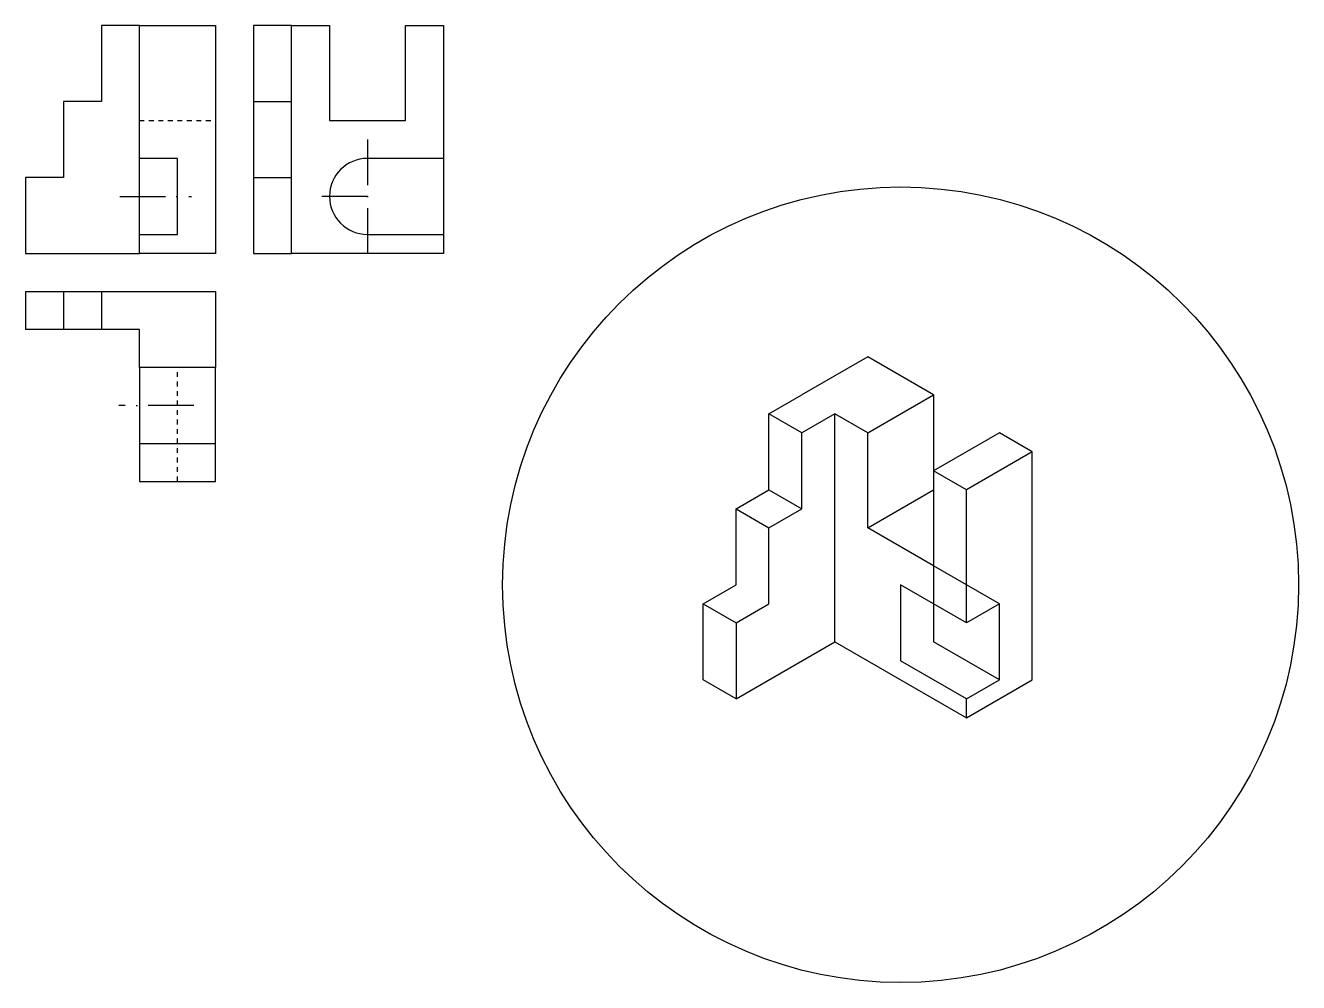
# Model space of a CAD drawing. Header units: millimetres. Extents: x 8699 to 9034, y 14795 to 15047.
import ezdxf

# ---------------------------------------------------------------- set-up
doc = ezdxf.new("R2010")
doc.units = ezdxf.units.MM
doc.linetypes.add('ACAD_ISO10W100', pattern=[18, 12, -3, 0, -3])
doc.linetypes.add('JIS_02_1.2', pattern=[2.5, 1.25, -1.25])

msp = doc.modelspace()

# ---------------------------------------------------------------- linework, layer by layer
for p, q in [((8718.85, 15047.29), (8718.85, 15027.29)), ((8728.85, 15047.29), (8718.85, 15047.29)), ((8728.85, 14987.29), (8728.85, 15047.29)), ((8728.85, 15047.29), (8748.85, 15047.29)), ((8748.85, 15047.29), (8748.85, 14987.29)), ((8758.85, 15047.29), (8758.85, 15027.29)), ((8768.85, 15047.29), (8758.85, 15047.29)), ((8768.85, 14987.29), (8768.85, 15047.29)), ((8768.85, 15047.29), (8778.85, 15047.29)), ((8778.85, 15047.29), (8778.85, 15022.29)), ((8798.85, 15022.29), (8798.85, 15047.29)), ((8798.85, 15047.29), (8808.85, 15047.29)), ((8808.85, 15047.29), (8808.85, 15012.29)), ((8718.85, 15027.29), (8708.85, 15027.29)), ((8708.85, 15027.29), (8708.85, 15007.29)), ((8758.85, 15027.29), (8758.85, 15007.29)), ((8758.85, 15027.29), (8768.85, 15027.29)), ((8728.85, 15012.29), (8728.85, 15022.29)), ((8778.85, 15022.29), (8798.85, 15022.29)), ((8738.85, 15012.29), (8728.85, 15012.29)), ((8738.85, 14992.29), (8738.85, 15012.29)), ((8808.85, 15012.29), (8788.85, 15012.29)), ((8808.85, 15012.29), (8808.85, 14992.29)), ((8708.85, 15007.29), (8698.85, 15007.29)), ((8698.85, 15007.29), (8698.85, 14987.29)), ((8758.85, 15007.29), (8758.85, 14987.29)), ((8758.85, 15007.29), (8768.85, 15007.29)), ((8728.85, 14987.29), (8728.85, 14992.29)), ((8728.85, 14992.29), (8738.85, 14992.29)), ((8788.85, 14992.29), (8808.85, 14992.29)), ((8808.85, 14992.29), (8808.85, 14987.29)), ((8698.85, 14987.29), (8728.85, 14987.29)), ((8748.85, 14987.29), (8728.85, 14987.29)), ((8758.85, 14987.29), (8768.85, 14987.29)), ((8808.85, 14987.29), (8768.85, 14987.29)), ((8698.85, 14977.29), (8698.85, 14967.29)), ((8698.85, 14977.29), (8708.85, 14977.29)), ((8708.85, 14977.29), (8718.85, 14977.29)), ((8708.85, 14977.29), (8708.85, 14967.29)), ((8718.85, 14977.29), (8718.85, 14967.29)), ((8718.85, 14977.29), (8748.85, 14977.29)), ((8748.85, 14977.29), (8748.85, 14957.29)), ((8718.85, 14967.29), (8698.85, 14967.29)), ((8728.85, 14967.29), (8718.85, 14967.29)), ((8728.85, 14957.29), (8728.85, 14967.29)), ((8920.45, 14960.07), (8903.13, 14950.07)), ((8937.77, 14950.07), (8920.45, 14960.07)), ((8748.85, 14957.29), (8728.85, 14957.29)), ((8728.85, 14957.29), (8728.85, 14937.29)), ((8748.85, 14937.29), (8748.85, 14957.29)), ((8894.47, 14945.07), (8903.13, 14950.07)), ((8920.45, 14940.07), (8937.77, 14950.07)), ((8937.77, 14950.07), (8937.77, 14925.07)), ((8894.47, 14925.07), (8894.47, 14945.07)), ((8903.13, 14940.07), (8894.47, 14945.07)), ((8911.79, 14945.07), (8903.13, 14940.07)), ((8911.79, 14885.07), (8911.79, 14945.07)), ((8920.45, 14940.07), (8911.79, 14945.07)), ((8903.13, 14920.07), (8903.13, 14940.07)), ((8920.45, 14915.07), (8920.45, 14940.07)), ((8955.09, 14940.07), (8937.77, 14930.07)), ((8963.75, 14935.07), (8955.09, 14940.07)), ((8963.75, 14935.07), (8955.09, 14940.07)), ((8728.85, 14937.29), (8748.85, 14937.29)), ((8728.85, 14937.29), (8728.85, 14927.29)), ((8748.85, 14927.29), (8748.85, 14937.29)), ((8963.75, 14935.07), (8946.43, 14925.07)), ((8963.75, 14875.07), (8963.75, 14935.07)), ((8946.43, 14925.07), (8937.77, 14930.07)), ((8937.77, 14930.07), (8937.77, 14905.07)), ((8728.85, 14927.29), (8738.85, 14927.29)), ((8738.85, 14927.29), (8748.85, 14927.29)), ((8885.81, 14920.07), (8894.47, 14925.07)), ((8894.47, 14925.07), (8903.13, 14920.07)), ((8920.45, 14915.07), (8937.77, 14925.07)), ((8946.43, 14890.07), (8946.43, 14925.07)), ((8885.81, 14900.07), (8885.81, 14920.07)), ((8885.81, 14920.07), (8894.47, 14915.07)), ((8894.47, 14915.07), (8903.13, 14920.07)), ((8894.47, 14895.07), (8894.47, 14915.07)), ((8937.77, 14905.07), (8920.45, 14915.07)), ((8955.09, 14895.07), (8937.77, 14905.07)), ((8937.77, 14905.07), (8937.77, 14885.07)), ((8877.15, 14895.07), (8885.81, 14900.07)), ((8946.43, 14890.07), (8929.11, 14900.07)), ((8929.11, 14900.07), (8929.11, 14880.07)), ((8877.15, 14875.07), (8877.15, 14895.07)), ((8877.15, 14895.07), (8885.81, 14890.07)), ((8885.81, 14890.07), (8894.47, 14895.07)), ((8955.09, 14895.07), (8946.43, 14890.07)), ((8955.09, 14875.07), (8955.09, 14895.07)), ((8885.81, 14890.07), (8885.81, 14870.07)), ((8885.81, 14870.07), (8911.79, 14885.07)), ((8911.79, 14885.07), (8946.43, 14865.07)), ((8955.09, 14875.07), (8937.77, 14885.07)), ((8946.43, 14870.07), (8929.11, 14880.07)), ((8885.81, 14870.07), (8877.15, 14875.07)), ((8946.43, 14865.07), (8963.75, 14875.07)), ((8946.43, 14870.07), (8955.09, 14875.07)), ((8946.43, 14865.07), (8946.43, 14870.07))]:
    msp.add_line(p, q)
at = {"linetype": 'JIS_02_1.2'}
for p, q in [((8728.85, 15022.29), (8748.85, 15022.29)), ((8738.85, 14937.29), (8738.85, 14957.29)), ((8738.85, 14927.29), (8738.85, 14937.29))]:
    msp.add_line(p, q, dxfattribs=at)
at = {"linetype": 'ACAD_ISO10W100'}
for p, q in [((8788.85, 15017.29), (8788.85, 14987.29)), ((8723.71, 15002.29), (8742.58, 15002.29)), ((8788.85, 15002.29), (8774.34, 15002.29)), ((8743.18, 14947.29), (8723.41, 14947.29))]:
    msp.add_line(p, q, dxfattribs=at)
msp.add_circle((8929.11, 14900.07), 104.7)
msp.add_arc((8788.85, 15002.29), 10, 90, 270)

doc.saveas('drawing.dxf')
